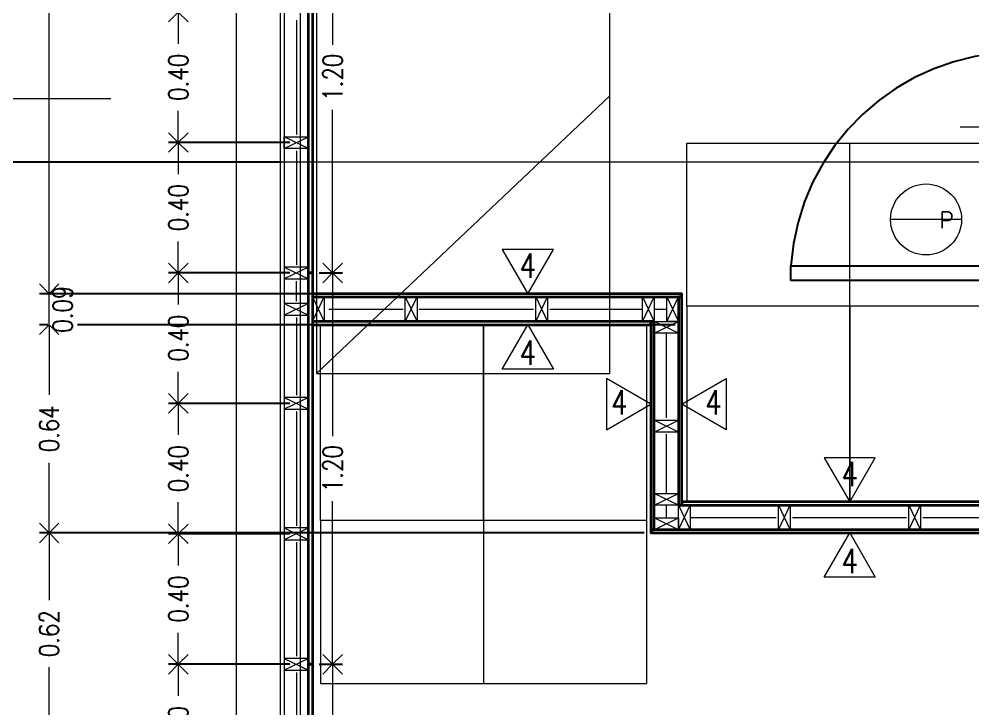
# Model space of a CAD drawing. Header units: inches. Extents: x 10.8 to 60.4, y 12.2 to 79.7.
# Drawn here: x 12.602 to 15.527, y 37.457 to 39.572 of the extents above; entities that cross this region are included whole.
import ezdxf
from ezdxf.enums import TextEntityAlignment as Align

# ---------------------------------------------------------------- set-up
doc = ezdxf.new("R2010")
doc.units = ezdxf.units.IN
doc.header["$MEASUREMENT"] = 0
doc.linetypes.add('CENTER', pattern=[2, 1.25, -0.25, 0.25, -0.25])
doc.layers.get('DEFPOINTS').update_dxf_attribs({"color": 210})
for name, color, linetype, lineweight in [('A-ANNO-DIMS', 3, 'Continuous', 18), ('A-ANNO-SYMB', 3, 'Continuous', 18), ('A-ANNO-TEXT', 3, 'Continuous', 18), ('A-DETL-MBND', 3, 'Continuous', 18), ('A-DOOR-FULL', 4, 'Continuous', 25), ('A-DOOR-SYMB', 3, 'Continuous', 18), ('A-ELEV-IDEN', 3, 'Continuous', 18), ('A-FURN', 8, 'Continuous', 18), ('A-SECT-MCUT', 7, 'Continuous', 35), ('A-WALL-PATT', 8, 'Continuous', 18), ('A-WALL-STUD', 3, 'Continuous', 18)]:
    doc.layers.add(name, color=color, linetype=linetype, lineweight=lineweight)
doc.styles.add('E-ROMANS', font='romans.shx', dxfattribs={"width": 0.8})
doc.dimstyles.new('E-0050_ARW_12', dxfattribs={"dimscale": 0.001, "dimtxt": 60, "dimasz": 60, "dimexe": 30, "dimexo": 20, "dimgap": 30, "dimtad": 0, "dimzin": 0, "dimdsep": 46, "dimtxsty": 'E-ROMANS', "dimblk": 'OPEN90', "dimcen": 30, "dimclrd": 256, "dimclre": 256, "dimclrt": 256, "dimadec": 0, "dimazin": 0, "dimtfac": 1, "dimtmove": 1, "dimatfit": 3, "dimldrblk": 'OPEN90', "dimfxl": 1, "dimtfill": 1, "dimtolj": 1, "dimtzin": 0, "dimlwd": -1, "dimarcsym": 0})

# ---------------------------------------------------------------- blocks, each defined once
blk = doc.blocks.new('_Open90')
at = {"color": 0, "linetype": 'ByBlock', "lineweight": -2}
for p, q in [((-0.5, 0.5), (0, 0)), ((0, 0), (-1, 0)), ((0, 0), (-0.5, -0.5))]:
    blk.add_line(p, q, dxfattribs=at)
blk = doc.blocks.new('*D734')
at = {"layer": 'A-ANNO-DIMS', "lineweight": -2, "transparency": 16777216}
for p, q in [((13.5219, 37.5934), (13.5937, 37.5934)), ((13.5219, 36.3934), (13.5937, 36.3934))]:
    blk.add_line(p, q, dxfattribs=at)
at = {"layer": 'A-ANNO-DIMS', "transparency": 16777216}
for p, q in [((13.5637, 37.5334), (13.5637, 37.0931)), ((13.5637, 36.4534), (13.5637, 36.8937))]:
    blk.add_line(p, q, dxfattribs=at)
at = {"layer": 'DEFPOINTS', "color": 0, "transparency": 16777216}
for p in [(13.5019, 37.5934), (13.5637, 37.5934), (13.5019, 36.3934)]:
    blk.add_point(p, dxfattribs=at)
at = {"layer": 'A-ANNO-DIMS', "transparency": 16777216, "xscale": 0.06, "yscale": 0.06, "zscale": 0.06}
for p, rotation in [((13.5637, 37.5934), 90), ((13.5637, 36.3934), 270)]:
    blk.add_blockref('_Open90', p, dxfattribs=dict(at, rotation=rotation))
at = {"layer": 'A-ANNO-DIMS', "transparency": 16777216, "insert": (13.5637, 36.9934), "char_height": 0.06, "attachment_point": 5, "rotation": 90, "style": 'E-ROMANS', "bg_fill": 3, "box_fill_scale": 1.25, "bg_fill_color": 256, "bg_fill_true_color": 13158600, "bg_fill_transparency": 0}
blk.add_mtext('\\A1;1.20', dxfattribs=at)
blk = doc.blocks.new('*D735')
at = {"layer": 'A-ANNO-DIMS', "lineweight": -2, "transparency": 16777216}
for p, q in [((13.5219, 38.7934), (13.5937, 38.7934)), ((13.5219, 37.5934), (13.5937, 37.5934))]:
    blk.add_line(p, q, dxfattribs=at)
at = {"layer": 'A-ANNO-DIMS', "transparency": 16777216}
for p, q in [((13.5637, 38.7334), (13.5637, 38.2931)), ((13.5637, 37.6534), (13.5637, 38.0937))]:
    blk.add_line(p, q, dxfattribs=at)
at = {"layer": 'DEFPOINTS', "color": 0, "transparency": 16777216}
for p in [(13.5019, 38.7934), (13.5637, 38.7934), (13.5019, 37.5934)]:
    blk.add_point(p, dxfattribs=at)
at = {"layer": 'A-ANNO-DIMS', "transparency": 16777216, "xscale": 0.06, "yscale": 0.06, "zscale": 0.06}
for p, rotation in [((13.5637, 38.7934), 90), ((13.5637, 37.5934), 270)]:
    blk.add_blockref('_Open90', p, dxfattribs=dict(at, rotation=rotation))
at = {"layer": 'A-ANNO-DIMS', "transparency": 16777216, "insert": (13.5637, 38.1934), "char_height": 0.06, "attachment_point": 5, "rotation": 90, "style": 'E-ROMANS', "bg_fill": 3, "box_fill_scale": 1.25, "bg_fill_color": 256, "bg_fill_true_color": 13158600, "bg_fill_transparency": 0}
blk.add_mtext('\\A1;1.20', dxfattribs=at)
blk = doc.blocks.new('*D736')
at = {"layer": 'A-ANNO-DIMS', "lineweight": -2, "transparency": 16777216}
for p, q in [((13.5219, 39.9934), (13.5937, 39.9934)), ((13.5219, 38.7934), (13.5937, 38.7934))]:
    blk.add_line(p, q, dxfattribs=at)
at = {"layer": 'A-ANNO-DIMS', "transparency": 16777216}
for p, q in [((13.5637, 39.9334), (13.5637, 39.4931)), ((13.5637, 38.8534), (13.5637, 39.2937))]:
    blk.add_line(p, q, dxfattribs=at)
at = {"layer": 'DEFPOINTS', "color": 0, "transparency": 16777216}
for p in [(13.5019, 39.9934), (13.5637, 39.9934), (13.5019, 38.7934)]:
    blk.add_point(p, dxfattribs=at)
at = {"layer": 'A-ANNO-DIMS', "transparency": 16777216, "xscale": 0.06, "yscale": 0.06, "zscale": 0.06}
for p, rotation in [((13.5637, 39.9934), 90), ((13.5637, 38.7934), 270)]:
    blk.add_blockref('_Open90', p, dxfattribs=dict(at, rotation=rotation))
at = {"layer": 'A-ANNO-DIMS', "transparency": 16777216, "insert": (13.5637, 39.3934), "char_height": 0.06, "attachment_point": 5, "rotation": 90, "style": 'E-ROMANS', "bg_fill": 3, "box_fill_scale": 1.25, "bg_fill_color": 256, "bg_fill_true_color": 13158600, "bg_fill_transparency": 0}
blk.add_mtext('\\A1;1.20', dxfattribs=at)
blk = doc.blocks.new('*D745')
at = {"layer": 'A-ANNO-DIMS', "lineweight": -2, "transparency": 16777216}
for p, q in [((13.4324, 37.5934), (13.0602, 37.5934)), ((13.4324, 37.1934), (13.0602, 37.1934))]:
    blk.add_line(p, q, dxfattribs=at)
at = {"layer": 'A-ANNO-DIMS', "transparency": 16777216}
for p, q in [((13.0902, 37.5334), (13.0902, 37.4965)), ((13.0902, 37.2534), (13.0902, 37.2903))]:
    blk.add_line(p, q, dxfattribs=at)
at = {"layer": 'DEFPOINTS', "color": 0, "transparency": 16777216}
for p in [(13.0902, 37.5934), (13.4524, 37.5934), (13.4524, 37.1934)]:
    blk.add_point(p, dxfattribs=at)
at = {"layer": 'A-ANNO-DIMS', "transparency": 16777216, "xscale": 0.06, "yscale": 0.06, "zscale": 0.06}
for p, rotation in [((13.0902, 37.5934), 90), ((13.0902, 37.1934), 270)]:
    blk.add_blockref('_Open90', p, dxfattribs=dict(at, rotation=rotation))
at = {"layer": 'A-ANNO-DIMS', "transparency": 16777216, "insert": (13.0902, 37.3934), "char_height": 0.06, "attachment_point": 5, "rotation": 90, "style": 'E-ROMANS', "bg_fill": 3, "box_fill_scale": 1.25, "bg_fill_color": 256, "bg_fill_true_color": 13158600, "bg_fill_transparency": 0}
blk.add_mtext('\\A1;0.40', dxfattribs=at)
blk = doc.blocks.new('*D746')
at = {"layer": 'A-ANNO-DIMS', "lineweight": -2, "transparency": 16777216}
for p, q in [((13.4324, 37.9934), (13.0602, 37.9934)), ((13.4324, 37.5934), (13.0602, 37.5934))]:
    blk.add_line(p, q, dxfattribs=at)
at = {"layer": 'A-ANNO-DIMS', "transparency": 16777216}
for p, q in [((13.0902, 37.9334), (13.0902, 37.8965)), ((13.0902, 37.6534), (13.0902, 37.6903))]:
    blk.add_line(p, q, dxfattribs=at)
at = {"layer": 'DEFPOINTS', "color": 0, "transparency": 16777216}
for p in [(13.0902, 37.9934), (13.4524, 37.9934), (13.4524, 37.5934)]:
    blk.add_point(p, dxfattribs=at)
at = {"layer": 'A-ANNO-DIMS', "transparency": 16777216, "xscale": 0.06, "yscale": 0.06, "zscale": 0.06}
for p, rotation in [((13.0902, 37.9934), 90), ((13.0902, 37.5934), 270)]:
    blk.add_blockref('_Open90', p, dxfattribs=dict(at, rotation=rotation))
at = {"layer": 'A-ANNO-DIMS', "transparency": 16777216, "insert": (13.0902, 37.7934), "char_height": 0.06, "attachment_point": 5, "rotation": 90, "style": 'E-ROMANS', "bg_fill": 3, "box_fill_scale": 1.25, "bg_fill_color": 256, "bg_fill_true_color": 13158600, "bg_fill_transparency": 0}
blk.add_mtext('\\A1;0.40', dxfattribs=at)
blk = doc.blocks.new('*D747')
at = {"layer": 'A-ANNO-DIMS', "lineweight": -2, "transparency": 16777216}
for p, q in [((13.4324, 38.3934), (13.0602, 38.3934)), ((13.4324, 37.9934), (13.0602, 37.9934))]:
    blk.add_line(p, q, dxfattribs=at)
at = {"layer": 'A-ANNO-DIMS', "transparency": 16777216}
for p, q in [((13.0902, 38.3334), (13.0902, 38.2966)), ((13.0902, 38.0534), (13.0902, 38.0903))]:
    blk.add_line(p, q, dxfattribs=at)
at = {"layer": 'DEFPOINTS', "color": 0, "transparency": 16777216}
for p in [(13.0902, 38.3934), (13.4524, 38.3934), (13.4524, 37.9934)]:
    blk.add_point(p, dxfattribs=at)
at = {"layer": 'A-ANNO-DIMS', "transparency": 16777216, "xscale": 0.06, "yscale": 0.06, "zscale": 0.06}
for p, rotation in [((13.0902, 38.3934), 90), ((13.0902, 37.9934), 270)]:
    blk.add_blockref('_Open90', p, dxfattribs=dict(at, rotation=rotation))
at = {"layer": 'A-ANNO-DIMS', "transparency": 16777216, "insert": (13.0902, 38.1934), "char_height": 0.06, "attachment_point": 5, "rotation": 90, "style": 'E-ROMANS', "bg_fill": 3, "box_fill_scale": 1.25, "bg_fill_color": 256, "bg_fill_true_color": 13158600, "bg_fill_transparency": 0}
blk.add_mtext('\\A1;0.40', dxfattribs=at)
blk = doc.blocks.new('*D748')
at = {"layer": 'A-ANNO-DIMS', "lineweight": -2, "transparency": 16777216}
for p, q in [((13.4324, 38.7934), (13.0602, 38.7934)), ((13.4324, 38.3934), (13.0602, 38.3934))]:
    blk.add_line(p, q, dxfattribs=at)
at = {"layer": 'A-ANNO-DIMS', "transparency": 16777216}
for p, q in [((13.0902, 38.7334), (13.0902, 38.6966)), ((13.0902, 38.4534), (13.0902, 38.4903))]:
    blk.add_line(p, q, dxfattribs=at)
at = {"layer": 'DEFPOINTS', "color": 0, "transparency": 16777216}
for p in [(13.0902, 38.7934), (13.4524, 38.7934), (13.4524, 38.3934)]:
    blk.add_point(p, dxfattribs=at)
at = {"layer": 'A-ANNO-DIMS', "transparency": 16777216, "xscale": 0.06, "yscale": 0.06, "zscale": 0.06}
for p, rotation in [((13.0902, 38.7934), 90), ((13.0902, 38.3934), 270)]:
    blk.add_blockref('_Open90', p, dxfattribs=dict(at, rotation=rotation))
at = {"layer": 'A-ANNO-DIMS', "transparency": 16777216, "insert": (13.0902, 38.5934), "char_height": 0.06, "attachment_point": 5, "rotation": 90, "style": 'E-ROMANS', "bg_fill": 3, "box_fill_scale": 1.25, "bg_fill_color": 256, "bg_fill_true_color": 13158600, "bg_fill_transparency": 0}
blk.add_mtext('\\A1;0.40', dxfattribs=at)
blk = doc.blocks.new('*D749')
at = {"layer": 'A-ANNO-DIMS', "lineweight": -2, "transparency": 16777216}
for p, q in [((13.4324, 39.1933), (13.0602, 39.1933)), ((13.4324, 38.7934), (13.0602, 38.7934))]:
    blk.add_line(p, q, dxfattribs=at)
at = {"layer": 'A-ANNO-DIMS', "transparency": 16777216}
for p, q in [((13.0902, 39.1333), (13.0902, 39.0965)), ((13.0902, 38.8534), (13.0902, 38.8902))]:
    blk.add_line(p, q, dxfattribs=at)
at = {"layer": 'DEFPOINTS', "color": 0, "transparency": 16777216}
for p in [(13.0902, 39.1933), (13.4524, 39.1933), (13.4524, 38.7934)]:
    blk.add_point(p, dxfattribs=at)
at = {"layer": 'A-ANNO-DIMS', "transparency": 16777216, "xscale": 0.06, "yscale": 0.06, "zscale": 0.06}
for p, rotation in [((13.0902, 39.1933), 90), ((13.0902, 38.7934), 270)]:
    blk.add_blockref('_Open90', p, dxfattribs=dict(at, rotation=rotation))
at = {"layer": 'A-ANNO-DIMS', "transparency": 16777216, "insert": (13.0902, 38.9934), "char_height": 0.06, "attachment_point": 5, "rotation": 90, "style": 'E-ROMANS', "bg_fill": 3, "box_fill_scale": 1.25, "bg_fill_color": 256, "bg_fill_true_color": 13158600, "bg_fill_transparency": 0}
blk.add_mtext('\\A1;0.40', dxfattribs=at)
blk = doc.blocks.new('*D750')
at = {"layer": 'A-ANNO-DIMS', "lineweight": -2, "transparency": 16777216}
for p, q in [((13.4324, 39.5934), (13.0602, 39.5934)), ((13.4324, 39.1933), (13.0602, 39.1933))]:
    blk.add_line(p, q, dxfattribs=at)
at = {"layer": 'A-ANNO-DIMS', "transparency": 16777216}
for p, q in [((13.0902, 39.5334), (13.0902, 39.4965)), ((13.0902, 39.2533), (13.0902, 39.2902))]:
    blk.add_line(p, q, dxfattribs=at)
at = {"layer": 'DEFPOINTS', "color": 0, "transparency": 16777216}
for p in [(13.0902, 39.5934), (13.4524, 39.5934), (13.4524, 39.1933)]:
    blk.add_point(p, dxfattribs=at)
at = {"layer": 'A-ANNO-DIMS', "transparency": 16777216, "xscale": 0.06, "yscale": 0.06, "zscale": 0.06}
for p, rotation in [((13.0902, 39.5934), 90), ((13.0902, 39.1933), 270)]:
    blk.add_blockref('_Open90', p, dxfattribs=dict(at, rotation=rotation))
at = {"layer": 'A-ANNO-DIMS', "transparency": 16777216, "insert": (13.0902, 39.3933), "char_height": 0.06, "attachment_point": 5, "rotation": 90, "style": 'E-ROMANS', "bg_fill": 3, "box_fill_scale": 1.25, "bg_fill_color": 256, "bg_fill_true_color": 13158600, "bg_fill_transparency": 0}
blk.add_mtext('\\A1;0.40', dxfattribs=at)
blk = doc.blocks.new('*D784')
at = {"layer": 'A-ANNO-DIMS', "lineweight": -2, "transparency": 16777216}
for p, q in [((14.5195, 37.9962), (12.6641, 37.9962)), ((13.4819, 37.3784), (12.6641, 37.3784))]:
    blk.add_line(p, q, dxfattribs=at)
at = {"layer": 'A-ANNO-DIMS', "transparency": 16777216}
for p, q in [((12.6941, 37.9362), (12.6941, 37.7904)), ((12.6941, 37.4384), (12.6941, 37.5842))]:
    blk.add_line(p, q, dxfattribs=at)
at = {"layer": 'DEFPOINTS', "color": 0, "transparency": 16777216}
for p in [(12.6941, 37.9962), (14.5395, 37.9962), (13.5019, 37.3784)]:
    blk.add_point(p, dxfattribs=at)
at = {"layer": 'A-ANNO-DIMS', "transparency": 16777216, "xscale": 0.06, "yscale": 0.06, "zscale": 0.06}
for p, rotation in [((12.6941, 37.9962), 90), ((12.6941, 37.3784), 270)]:
    blk.add_blockref('_Open90', p, dxfattribs=dict(at, rotation=rotation))
at = {"layer": 'A-ANNO-DIMS', "transparency": 16777216, "insert": (12.6941, 37.6873), "char_height": 0.06, "attachment_point": 5, "rotation": 90, "style": 'E-ROMANS', "bg_fill": 3, "box_fill_scale": 1.25, "bg_fill_color": 256, "bg_fill_true_color": 13158600, "bg_fill_transparency": 0}
blk.add_mtext('\\A1;0.62', dxfattribs=at)
blk = doc.blocks.new('*D787')
at = {"layer": 'A-ANNO-DIMS', "lineweight": -2, "transparency": 16777216}
for p, q in [((14.5195, 38.6347), (12.6641, 38.6347)), ((14.5195, 37.9962), (12.6641, 37.9962))]:
    blk.add_line(p, q, dxfattribs=at)
at = {"layer": 'A-ANNO-DIMS', "transparency": 16777216}
for p, q in [((12.6941, 38.5747), (12.6941, 38.4197)), ((12.6941, 38.0562), (12.6941, 38.2112))]:
    blk.add_line(p, q, dxfattribs=at)
at = {"layer": 'DEFPOINTS', "color": 0, "transparency": 16777216}
for p in [(12.6941, 38.6347), (14.5395, 38.6347), (14.5395, 37.9962)]:
    blk.add_point(p, dxfattribs=at)
at = {"layer": 'A-ANNO-DIMS', "transparency": 16777216, "xscale": 0.06, "yscale": 0.06, "zscale": 0.06}
for p, rotation in [((12.6941, 38.6347), 90), ((12.6941, 37.9962), 270)]:
    blk.add_blockref('_Open90', p, dxfattribs=dict(at, rotation=rotation))
at = {"layer": 'A-ANNO-DIMS', "transparency": 16777216, "insert": (12.6941, 38.3155), "char_height": 0.06, "attachment_point": 5, "rotation": 90, "style": 'E-ROMANS', "bg_fill": 3, "box_fill_scale": 1.25, "bg_fill_color": 256, "bg_fill_true_color": 13158600, "bg_fill_transparency": 0}
blk.add_mtext('\\A1;0.64', dxfattribs=at)
blk = doc.blocks.new('*D788')
at = {"layer": 'A-ANNO-DIMS', "transparency": 16777216}
for p, q in [((12.6941, 38.7897), (12.6941, 38.8497)), ((12.6941, 38.5747), (12.6941, 38.5147))]:
    blk.add_line(p, q, dxfattribs=at)
at = {"layer": 'A-ANNO-DIMS', "lineweight": -2, "transparency": 16777216}
for p, q in [((14.6145, 38.7297), (12.6641, 38.7297)), ((14.6145, 38.6347), (12.6641, 38.6347))]:
    blk.add_line(p, q, dxfattribs=at)
at = {"layer": 'DEFPOINTS', "color": 0, "transparency": 16777216}
for p in [(14.6345, 38.7297), (14.6345, 38.6347)]:
    blk.add_point(p, dxfattribs=at)
at = {"layer": 'A-ANNO-DIMS', "transparency": 16777216, "insert": (12.7356, 38.6822), "char_height": 0.06, "attachment_point": 5, "rotation": 90, "style": 'E-ROMANS', "bg_fill": 3, "box_fill_scale": 1.25, "bg_fill_color": 256, "bg_fill_true_color": 13158600, "bg_fill_transparency": 0}
blk.add_mtext('\\A1;0.09', dxfattribs=at)
at = {"layer": 'A-ANNO-DIMS', "transparency": 16777216}
blk.add_line((12.6941, 38.6347), (12.6941, 38.7297), dxfattribs=at)
at = {"layer": 'DEFPOINTS', "color": 0, "transparency": 16777216}
blk.add_point((12.6941, 38.7297), dxfattribs=at)
at = {"layer": 'A-ANNO-DIMS', "transparency": 16777216, "xscale": 0.06, "yscale": 0.06, "zscale": 0.06}
for p, rotation in [((12.6941, 38.7297), 270), ((12.6941, 38.6347), 90)]:
    blk.add_blockref('_Open90', p, dxfattribs=dict(at, rotation=rotation))
blk = doc.blocks.new('*D789')
at = {"layer": 'A-ANNO-DIMS', "lineweight": -2, "transparency": 16777216}
for p, q in [((14.3939, 40.7354), (12.6641, 40.7354)), ((14.6145, 38.7297), (12.6641, 38.7297))]:
    blk.add_line(p, q, dxfattribs=at)
at = {"layer": 'A-ANNO-DIMS', "transparency": 16777216}
for p, q in [((12.6941, 40.6754), (12.6941, 39.8289)), ((12.6941, 38.7897), (12.6941, 39.6363))]:
    blk.add_line(p, q, dxfattribs=at)
at = {"layer": 'DEFPOINTS', "color": 0, "transparency": 16777216}
for p in [(12.6941, 40.7354), (14.4139, 40.7354), (14.6345, 38.7297)]:
    blk.add_point(p, dxfattribs=at)
at = {"layer": 'A-ANNO-DIMS', "transparency": 16777216, "xscale": 0.06, "yscale": 0.06, "zscale": 0.06}
for p, rotation in [((12.6941, 40.7354), 90), ((12.6941, 38.7297), 270)]:
    blk.add_blockref('_Open90', p, dxfattribs=dict(at, rotation=rotation))
at = {"layer": 'A-ANNO-DIMS', "transparency": 16777216, "insert": (12.6941, 39.7326), "char_height": 0.06, "attachment_point": 5, "rotation": 90, "style": 'E-ROMANS', "bg_fill": 3, "box_fill_scale": 1.25, "bg_fill_color": 256, "bg_fill_true_color": 13158600, "bg_fill_transparency": 0}
blk.add_mtext('\\A1;2.01', dxfattribs=at)
blk = doc.blocks.new('*D1063')
at = {"layer": 'A-ANNO-DIMS', "lineweight": -2, "transparency": 16777216}
for p, q in [((13.4069, 39.1329), (11.783, 39.1329)), ((13.3959, 35.2299), (11.783, 35.2299))]:
    blk.add_line(p, q, dxfattribs=at)
at = {"layer": 'A-ANNO-DIMS', "transparency": 16777216}
for p, q in [((11.813, 39.0729), (11.813, 37.2846)), ((11.813, 35.2899), (11.813, 37.0783))]:
    blk.add_line(p, q, dxfattribs=at)
at = {"layer": 'DEFPOINTS', "color": 0, "transparency": 16777216}
for p in [(11.813, 39.1329), (13.4269, 39.1329), (13.4159, 35.2299)]:
    blk.add_point(p, dxfattribs=at)
at = {"layer": 'A-ANNO-DIMS', "transparency": 16777216, "xscale": 0.06, "yscale": 0.06, "zscale": 0.06}
for p, rotation in [((11.813, 39.1329), 90), ((11.813, 35.2299), 270)]:
    blk.add_blockref('_Open90', p, dxfattribs=dict(at, rotation=rotation))
at = {"layer": 'A-ANNO-DIMS', "transparency": 16777216, "insert": (11.813, 37.1814), "char_height": 0.06, "attachment_point": 5, "rotation": 90, "style": 'E-ROMANS', "bg_fill": 3, "box_fill_scale": 1.25, "bg_fill_color": 256, "bg_fill_true_color": 13158600, "bg_fill_transparency": 0}
blk.add_mtext('\\A1;3.90', dxfattribs=at)
blk = doc.blocks.new('*D1064')
at = {"layer": 'A-ANNO-DIMS', "lineweight": -2, "transparency": 16777216}
for p, q in [((13.3959, 42.1319), (11.783, 42.1319)), ((13.3959, 39.1329), (11.783, 39.1329))]:
    blk.add_line(p, q, dxfattribs=at)
at = {"layer": 'A-ANNO-DIMS', "transparency": 16777216}
for p, q in [((11.813, 42.0719), (11.813, 40.7355)), ((11.813, 39.1929), (11.813, 40.5293))]:
    blk.add_line(p, q, dxfattribs=at)
at = {"layer": 'DEFPOINTS', "color": 0, "transparency": 16777216}
for p in [(11.813, 42.1319), (13.4159, 42.1319), (13.4159, 39.1329)]:
    blk.add_point(p, dxfattribs=at)
at = {"layer": 'A-ANNO-DIMS', "transparency": 16777216, "xscale": 0.06, "yscale": 0.06, "zscale": 0.06}
for p, rotation in [((11.813, 42.1319), 90), ((11.813, 39.1329), 270)]:
    blk.add_blockref('_Open90', p, dxfattribs=dict(at, rotation=rotation))
at = {"layer": 'A-ANNO-DIMS', "transparency": 16777216, "insert": (11.813, 40.6324), "char_height": 0.06, "attachment_point": 5, "rotation": 90, "style": 'E-ROMANS', "bg_fill": 3, "box_fill_scale": 1.25, "bg_fill_color": 256, "bg_fill_true_color": 13158600, "bg_fill_transparency": 0}
blk.add_mtext('\\A1;3.00', dxfattribs=at)
blk = doc.blocks.new('*D884')
at = {"layer": 'A-ANNO-DIMS', "lineweight": -2, "transparency": 16777216}
for p, q in [((13.3959, 42.1319), (11.6296, 42.1319)), ((13.3959, 35.2299), (11.6296, 35.2299))]:
    blk.add_line(p, q, dxfattribs=at)
at = {"layer": 'A-ANNO-DIMS', "transparency": 16777216}
for p, q in [((11.6596, 42.0719), (11.6596, 38.7829)), ((11.6596, 35.2899), (11.6596, 38.5789))]:
    blk.add_line(p, q, dxfattribs=at)
at = {"layer": 'DEFPOINTS', "color": 0, "transparency": 16777216}
for p in [(13.4159, 42.1319), (11.6596, 35.2299), (13.4159, 35.2299)]:
    blk.add_point(p, dxfattribs=at)
at = {"layer": 'A-ANNO-DIMS', "transparency": 16777216, "xscale": 0.06, "yscale": 0.06, "zscale": 0.06}
for p, rotation in [((11.6596, 42.1319), 90), ((11.6596, 35.2299), 270)]:
    blk.add_blockref('_Open90', p, dxfattribs=dict(at, rotation=rotation))
at = {"layer": 'A-ANNO-DIMS', "transparency": 16777216, "insert": (11.6596, 38.6809), "char_height": 0.06, "attachment_point": 5, "rotation": 90, "style": 'E-ROMANS', "bg_fill": 3, "box_fill_scale": 1.25, "bg_fill_color": 256, "bg_fill_true_color": 13158600, "bg_fill_transparency": 0}
blk.add_mtext('\\A1;6.90', dxfattribs=at)

msp = doc.modelspace()

# ---------------------------------------------------------------- linework, layer by layer
at = {"layer": 'A-ANNO-SYMB'}
for p, q in [((15.4888, 39.2413), (16.2699, 39.2413)), ((14.6496, 38.6912), (14.6496, 39.1912)), ((14.6496, 39.1912), (15.1496, 39.1912)), ((15.1496, 38.6912), (15.1496, 39.1912)), ((15.1496, 39.1912), (15.6496, 39.1912)), ((15.1496, 38.6912), (15.1496, 39.1912))]:
    msp.add_line(p, q, dxfattribs=at)
at = {"layer": 'A-ANNO-TEXT'}
for points in [[(14.6345, 38.3912), (14.7704, 38.4696), (14.7704, 38.3127)], [(15.1496, 38.0912), (15.2281, 38.227), (15.0712, 38.227)], [(15.1496, 37.9962), (15.2281, 37.8603), (15.0712, 37.8603)]]:
    msp.add_lwpolyline(points, close=True, dxfattribs=at)
at = {"layer": 'A-DETL-MBND'}
msp.add_lwpolyline([(13.4149, 42.3934), (13.415, 34.8934), (13.404, 34.8934), (13.404, 42.3934)], close=True, dxfattribs=at)
at = {"layer": 'A-DOOR-FULL', "linetype": 'CENTER'}
msp.add_lwpolyline([(14.9689, 38.8154), (15.6689, 38.8154), (15.6689, 38.7704), (14.9689, 38.7704), (14.9689, 38.8154)], dxfattribs=at)
msp.add_arc((15.6699, 38.7677), 0.7027, 90.0864, 176.1093, dxfattribs=at)
at = {"layer": 'A-DOOR-SYMB'}
msp.add_lwpolyline([(15.4925, 38.9574), (15.275, 38.9574)], dxfattribs=at)
msp.add_circle((15.3837, 38.9574), 0.1088, dxfattribs=at)
at = {"layer": 'A-FURN'}
msp.add_line((14.6245, 38.0062), (14.6245, 38.0062), dxfattribs=at)
for points in [[(15.1496, 38.0912), (15.1496, 38.6912), (14.6496, 38.6912), (14.6496, 38.0912)], [(15.6496, 38.0912), (15.6496, 38.6912), (15.1496, 38.6912), (15.1496, 38.0912)]]:
    msp.add_lwpolyline(points, close=True, dxfattribs=at)
at = {"layer": 'A-SECT-MCUT'}
for points in [[(13.4899, 38.7934), (13.4899, 39.9934), (13.5019, 39.9934), (13.5019, 38.7934)], [(13.4899, 37.5934), (13.4899, 38.7934), (13.5019, 38.7934), (13.5019, 37.5934)], [(13.5019, 38.7297), (13.5019, 38.7197), (14.6345, 38.7197), (14.6345, 38.7297)], [(14.6245, 38.0812), (14.6345, 38.0812), (14.6345, 38.7197), (14.6245, 38.7197)], [(13.5019, 38.6447), (13.5019, 38.6347), (14.5395, 38.6347), (14.5395, 38.6447)], [(14.5395, 38.0062), (14.5495, 38.0062), (14.5495, 38.6447), (14.5395, 38.6447)], [(14.6345, 38.0912), (14.6345, 38.0812), (15.6739, 38.0812), (15.6739, 38.0912)], [(14.5395, 38.0062), (14.5395, 37.9962), (15.7489, 37.9962), (15.7489, 38.0062)], [(13.4899, 36.3934), (13.4899, 37.5934), (13.5019, 37.5934), (13.5019, 36.3934)]]:
    msp.add_lwpolyline(points, close=True, dxfattribs=at)
at = {"layer": 'A-WALL-PATT', "ltscale": 0.1}
for p, q in [((14.587, 38.0812), (14.587, 38.0422)), ((14.6605, 38.0437), (14.9239, 38.0437)), ((14.9739, 38.0437), (15.3239, 38.0437)), ((15.3739, 38.0437), (15.6379, 38.0437))]:
    msp.add_line(p, q, dxfattribs=at)
msp.add_lwpolyline([(14.587, 38.2987), (14.587, 38.1172)], dxfattribs=at)
at = {"layer": 'A-WALL-STUD'}
for p, q in [((14.6245, 38.0062), (14.6605, 38.0812)), ((14.6245, 38.0812), (14.6605, 38.0062)), ((14.9309, 38.0062), (14.9669, 38.0812)), ((14.9309, 38.0812), (14.9669, 38.0062)), ((15.3309, 38.0062), (15.3669, 38.0812)), ((15.3309, 38.0812), (15.3669, 38.0062))]:
    msp.add_line(p, q, dxfattribs=at)
for points in [[(14.6245, 38.0062), (14.6245, 38.0812), (14.6605, 38.0812), (14.6605, 38.0062)], [(14.9309, 38.0062), (14.9309, 38.0812), (14.9669, 38.0812), (14.9669, 38.0062)], [(15.3309, 38.0062), (15.3309, 38.0812), (15.3669, 38.0812), (15.3669, 38.0062)]]:
    msp.add_lwpolyline(points, close=True, dxfattribs=at)

# ---------------------------------------------------------------- texts
at = {"layer": 'A-ANNO-TEXT', "char_height": 0.075, "attachment_point": 5, "style": 'E-ROMANS'}
for insert, rotation in [((14.7314, 38.3968), 359.9995), ((15.1496, 38.1769), 0.0005), ((15.1496, 37.9104), 359.9995)]:
    msp.add_mtext('\\pi-0.45,l0.45,t0.45;4', dxfattribs=dict(at, insert=insert, rotation=rotation))
at = {"layer": 'A-ANNO-TEXT', "style": 'E-ROMANS'}
msp.add_attdef('P', text='P', height=0.05, dxfattribs=at).set_placement((15.4468, 38.9156), align=Align.BOTTOM_CENTER)

# ---------------------------------------------------------------- next in the draw order: dimensions: what is measured, and where the dimension line sits
at = {"layer": 'A-ANNO-DIMS'}
for base, p1, p2, picture, middle in [((13.0902, 37.5934), (13.4524, 37.1934), (13.4524, 37.5934), '*D745', (13.0902, 37.3934)), ((13.5637, 37.5934), (13.5019, 36.3934), (13.5019, 37.5934), '*D734', (13.5637, 36.9934))]:
    dim = msp.add_linear_dim(base=base, p1=p1, p2=p2, angle=90, dimstyle='E-0050_ARW_12', dxfattribs=at)
    dim.commit()
    dim.dimension.update_dxf_attribs({"geometry": picture, "text_midpoint": middle})

# ---------------------------------------------------------------- next in the draw order: dimensions: what is measured, and where the dimension line sits
for base, p1, p2, picture, middle in [((13.5637, 38.7934), (13.5019, 37.5934), (13.5019, 38.7934), '*D735', (13.5637, 38.1934)), ((13.0902, 37.9934), (13.4524, 37.5934), (13.4524, 37.9934), '*D746', (13.0902, 37.7934))]:
    dim = msp.add_linear_dim(base=base, p1=p1, p2=p2, angle=90, dimstyle='E-0050_ARW_12', dxfattribs=at)
    dim.commit()
    dim.dimension.update_dxf_attribs({"geometry": picture, "text_midpoint": middle})

# ---------------------------------------------------------------- next in the draw order: dimensions: what is measured, and where the dimension line sits
for base, p1, p2, picture, middle in [((13.5637, 39.9934), (13.5019, 38.7934), (13.5019, 39.9934), '*D736', (13.5637, 39.3934)), ((13.0902, 38.3934), (13.4524, 37.9934), (13.4524, 38.3934), '*D747', (13.0902, 38.1934))]:
    dim = msp.add_linear_dim(base=base, p1=p1, p2=p2, angle=90, dimstyle='E-0050_ARW_12', dxfattribs=at)
    dim.commit()
    dim.dimension.update_dxf_attribs({"geometry": picture, "text_midpoint": middle})

# ---------------------------------------------------------------- next in the draw order: dimensions: what is measured, and where the dimension line sits
for base, p1, p2, picture, middle in [((13.0902, 38.7934), (13.4524, 38.3934), (13.4524, 38.7934), '*D748', (13.0902, 38.5934)), ((12.6941, 37.9962), (13.5019, 37.3784), (14.5395, 37.9962), '*D784', (12.6941, 37.6873))]:
    dim = msp.add_linear_dim(base=base, p1=p1, p2=p2, angle=90, dimstyle='E-0050_ARW_12', dxfattribs=at)
    dim.commit()
    dim.dimension.update_dxf_attribs({"geometry": picture, "text_midpoint": middle})

# ---------------------------------------------------------------- next in the draw order: linework, layer by layer
at = {"layer": 'A-ANNO-SYMB'}
for p, q in [((13.5267, 37.5347), (14.0267, 37.5347)), ((14.0267, 37.5347), (14.5267, 37.5347))]:
    msp.add_line(p, q, dxfattribs=at)
at = {"layer": 'A-WALL-PATT', "ltscale": 0.1}
for p, q in [((13.4524, 37.9684), (13.4524, 37.6184)), ((13.4524, 37.5684), (13.4524, 37.2184))]:
    msp.add_line(p, q, dxfattribs=at)

# ---------------------------------------------------------------- next in the draw order: dimensions: what is measured, and where the dimension line sits
at = {"layer": 'A-ANNO-DIMS'}
for base, p1, p2, picture, middle in [((13.0902, 39.1933), (13.4524, 38.7934), (13.4524, 39.1933), '*D749', (13.0902, 38.9934)), ((12.6941, 38.6347), (14.5395, 37.9962), (14.5395, 38.6347), '*D787', (12.6941, 38.3155))]:
    dim = msp.add_linear_dim(base=base, p1=p1, p2=p2, angle=90, dimstyle='E-0050_ARW_12', dxfattribs=at)
    dim.commit()
    dim.dimension.update_dxf_attribs({"geometry": picture, "text_midpoint": middle})

# ---------------------------------------------------------------- next in the draw order: linework, layer by layer
at = {"layer": 'A-ANNO-SYMB'}
for p, q in [((13.5267, 38.0347), (13.5267, 37.5347)), ((14.0267, 38.0347), (14.0267, 37.5347)), ((14.0267, 38.0347), (14.0267, 37.5347)), ((14.5267, 38.0347), (14.5267, 37.5347))]:
    msp.add_line(p, q, dxfattribs=at)
at = {"layer": 'A-ANNO-TEXT'}
msp.add_lwpolyline([(14.5395, 38.3912), (14.4037, 38.4696), (14.4037, 38.3127)], close=True, dxfattribs=at)
at = {"layer": 'A-FURN'}
msp.add_line((13.5139, 38.4854), (14.4139, 38.4854), dxfattribs=at)
at = {"layer": 'A-WALL-PATT', "ltscale": 0.1}
msp.add_line((13.4524, 38.3684), (13.4524, 38.0184), dxfattribs=at)
at = {"layer": 'A-WALL-STUD'}
for p, q in [((14.6245, 38.3057), (14.5495, 38.3417)), ((14.5495, 38.3057), (14.6245, 38.3417)), ((14.6245, 38.0812), (14.5495, 38.1172)), ((14.5495, 38.0812), (14.6245, 38.1172)), ((14.6245, 38.0062), (14.5495, 38.0422)), ((14.5495, 38.0062), (14.6245, 38.0422))]:
    msp.add_line(p, q, dxfattribs=at)
for points in [[(14.6245, 38.3057), (14.5495, 38.3057), (14.5495, 38.3417), (14.6245, 38.3417)], [(14.6245, 38.0812), (14.5495, 38.0812), (14.5495, 38.1172), (14.6245, 38.1172)], [(14.6245, 38.0062), (14.5495, 38.0062), (14.5495, 38.0422), (14.6245, 38.0422)]]:
    msp.add_lwpolyline(points, close=True, dxfattribs=at)

# ---------------------------------------------------------------- next in the draw order: texts
at = {"layer": 'A-ANNO-TEXT', "insert": (14.4426, 38.3968), "char_height": 0.075, "attachment_point": 5, "rotation": 0.0005, "style": 'E-ROMANS'}
msp.add_mtext('\\pi-0.45,l0.45,t0.45;4', dxfattribs=at)

# ---------------------------------------------------------------- next in the draw order: dimensions: what is measured, and where the dimension line sits
at = {"layer": 'A-ANNO-DIMS'}
dim = msp.add_linear_dim(base=(13.0902, 39.5934), p1=(13.4524, 39.1933), p2=(13.4524, 39.5934), angle=90, dimstyle='E-0050_ARW_12', dxfattribs=at)
dim.commit()
dim.dimension.update_dxf_attribs({"geometry": '*D750', "text_midpoint": (13.0902, 39.3933)})
dim = msp.add_linear_dim(base=(12.69405403, 38.72973033), p1=(14.63450098, 38.63473034), p2=(14.63450097, 38.72973033), angle=90, dimstyle='E-0050_ARW_12', dxfattribs=at)
dim.commit()
dim.dimension.update_dxf_attribs({"geometry": '*D788', "text_midpoint": (12.7356496, 38.68223034), "dimtype": 160})

# ---------------------------------------------------------------- next in the draw order: linework, layer by layer
at = {"layer": 'A-ANNO-TEXT'}
msp.add_lwpolyline([(14.1624, 38.6347), (14.2408, 38.4989), (14.0839, 38.4989)], close=True, dxfattribs=at)
at = {"layer": 'A-FURN'}
for points in [[(14.0267, 38.6347), (14.0267, 38.0347), (13.5267, 38.0347), (13.5267, 38.6347)], [(14.5267, 38.6347), (14.5267, 38.0347), (14.0267, 38.0347), (14.0267, 38.6347)]]:
    msp.add_lwpolyline(points, close=True, dxfattribs=at)
at = {"layer": 'A-WALL-PATT', "ltscale": 0.1}
for p, q in [((14.5495, 38.6822), (14.5885, 38.6822)), ((13.4524, 38.6572), (13.4524, 38.4184))]:
    msp.add_line(p, q, dxfattribs=at)
for points in [[(13.5519, 38.6822), (13.7795, 38.6822)], [(13.8295, 38.6822), (14.1795, 38.6822)], [(14.2295, 38.6822), (14.5135, 38.6822)], [(14.587, 38.6087), (14.587, 38.3487)]]:
    msp.add_lwpolyline(points, dxfattribs=at)
at = {"layer": 'A-WALL-STUD'}
for p, q in [((14.6245, 38.6087), (14.5495, 38.6447)), ((14.5495, 38.6087), (14.6245, 38.6447))]:
    msp.add_line(p, q, dxfattribs=at)
msp.add_lwpolyline([(14.6245, 38.6087), (14.5495, 38.6087), (14.5495, 38.6447), (14.6245, 38.6447)], close=True, dxfattribs=at)

# ---------------------------------------------------------------- next in the draw order: texts
at = {"layer": 'A-ANNO-TEXT', "insert": (14.1624, 38.549), "char_height": 0.075, "attachment_point": 5, "rotation": 359.9995, "style": 'E-ROMANS'}
msp.add_mtext('\\pi-0.45,l0.45,t0.45;4', dxfattribs=at)

# ---------------------------------------------------------------- next in the draw order: dimensions: what is measured, and where the dimension line sits
at = {"layer": 'A-ANNO-DIMS'}
dim = msp.add_linear_dim(base=(12.6941, 40.7354), p1=(14.6345, 38.7297), p2=(14.4139, 40.7354), angle=90, dimstyle='E-0050_ARW_12', dxfattribs=at)
dim.commit()
dim.dimension.update_dxf_attribs({"geometry": '*D789', "text_midpoint": (12.6941, 39.7326)})

# ---------------------------------------------------------------- next in the draw order: linework, layer by layer
at = {"layer": 'A-ANNO-SYMB'}
for p, q in [((13.4644, 44.6809), (13.4644, 33.5262)), ((34.2889, 39.1329), (11.4546, 39.1329))]:
    msp.add_line(p, q, dxfattribs=at)
at = {"layer": 'A-ANNO-TEXT'}
msp.add_lwpolyline([(14.1624, 38.7297), (14.2408, 38.8656), (14.0839, 38.8656)], close=True, dxfattribs=at)
at = {"layer": 'A-ELEV-IDEN'}
msp.add_lwpolyline([(13.404, 42.4044), (13.2679, 42.4044), (13.2679, 34.8824), (13.404, 34.8824)], dxfattribs=at)
at = {"layer": 'A-FURN'}
for p, q in [((13.5139, 40.4854), (13.5139, 38.4854)), ((14.4139, 38.4854), (14.4139, 40.4854)), ((13.5139, 38.4854), (14.4139, 39.3364))]:
    msp.add_line(p, q, dxfattribs=at)
at = {"layer": 'A-WALL-PATT', "ltscale": 0.1}
for p, q in [((13.4524, 39.5684), (13.4524, 39.2184)), ((13.4524, 39.1683), (13.4524, 38.8183)), ((13.4524, 38.7072), (13.4524, 38.7684))]:
    msp.add_line(p, q, dxfattribs=at)
at = {"layer": 'A-WALL-STUD'}
for p, q in [((13.5019, 38.6447), (13.5379, 38.7197)), ((13.5019, 38.7197), (13.5379, 38.6447)), ((13.7865, 38.6447), (13.8225, 38.7197)), ((13.7865, 38.7197), (13.8225, 38.6447)), ((14.1865, 38.6447), (14.2225, 38.7197)), ((14.1865, 38.7197), (14.2225, 38.6447)), ((14.5135, 38.6447), (14.5495, 38.7197)), ((14.5135, 38.7197), (14.5495, 38.6447)), ((14.5885, 38.6447), (14.6245, 38.7197)), ((14.5885, 38.7197), (14.6245, 38.6447))]:
    msp.add_line(p, q, dxfattribs=at)
for points in [[(13.5019, 38.6447), (13.5019, 38.7197), (13.5379, 38.7197), (13.5379, 38.6447)], [(13.7865, 38.6447), (13.7865, 38.7197), (13.8225, 38.7197), (13.8225, 38.6447)], [(14.1865, 38.6447), (14.1865, 38.7197), (14.2225, 38.7197), (14.2225, 38.6447)], [(14.5135, 38.6447), (14.5135, 38.7197), (14.5495, 38.7197), (14.5495, 38.6447)], [(14.5885, 38.6447), (14.5885, 38.7197), (14.6245, 38.7197), (14.6245, 38.6447)]]:
    msp.add_lwpolyline(points, close=True, dxfattribs=at)

# ---------------------------------------------------------------- next in the draw order: texts
at = {"layer": 'A-ANNO-TEXT', "insert": (14.1624, 38.8155), "char_height": 0.075, "attachment_point": 5, "rotation": 0.0005, "style": 'E-ROMANS'}
msp.add_mtext('\\pi-0.45,l0.45,t0.45;4', dxfattribs=at)

# ---------------------------------------------------------------- next in the draw order: dimensions: what is measured, and where the dimension line sits
at = {"layer": 'A-ANNO-DIMS'}
dim = msp.add_linear_dim(base=(11.813, 39.1329), p1=(13.4159, 35.2299), p2=(13.4269, 39.1329), angle=90, dimstyle='E-0050_ARW_12', dxfattribs=at)
dim.commit()
dim.dimension.update_dxf_attribs({"geometry": '*D1063', "text_midpoint": (11.813, 37.1814)})

# ---------------------------------------------------------------- next in the draw order: dimensions: what is measured, and where the dimension line sits
dim = msp.add_linear_dim(base=(11.813, 42.1319), p1=(13.4159, 39.1329), p2=(13.4159, 42.1319), angle=90, dimstyle='E-0050_ARW_12', dxfattribs=at)
dim.commit()
dim.dimension.update_dxf_attribs({"geometry": '*D1064', "text_midpoint": (11.813, 40.6324)})

# ---------------------------------------------------------------- next in the draw order: dimensions: what is measured, and where the dimension line sits
dim = msp.add_linear_dim(base=(11.6596, 35.2299), p1=(13.4159, 42.1319), p2=(13.4159, 35.2299), angle=90, dimstyle='E-0050_ARW_12', dxfattribs=at)
dim.commit()
dim.dimension.update_dxf_attribs({"geometry": '*D884', "text_midpoint": (11.6596, 38.6809)})

# ---------------------------------------------------------------- next in the draw order: linework, layer by layer
at = {"layer": 'A-ANNO-SYMB'}
msp.add_line((12.8829, 39.3273), (11.1946, 39.3273), dxfattribs=at)
at = {"layer": 'A-WALL-STUD'}
for p, q in [((13.4899, 39.1753), (13.4149, 39.2113)), ((13.4149, 39.1753), (13.4899, 39.2113)), ((13.4899, 38.8114), (13.4149, 38.7754)), ((13.4149, 38.8114), (13.4899, 38.7754)), ((13.4899, 38.7002), (13.4149, 38.6642)), ((13.4149, 38.7002), (13.4899, 38.6642)), ((13.4899, 38.4114), (13.4149, 38.3754)), ((13.4149, 38.4114), (13.4899, 38.3754)), ((13.4899, 38.0114), (13.4149, 37.9754)), ((13.4149, 38.0114), (13.4899, 37.9754)), ((13.4899, 37.6114), (13.4149, 37.5754)), ((13.4149, 37.6114), (13.4899, 37.5754))]:
    msp.add_line(p, q, dxfattribs=at)
for points in [[(13.4899, 39.1753), (13.4149, 39.1753), (13.4149, 39.2113), (13.4899, 39.2113)], [(13.4899, 38.8114), (13.4149, 38.8114), (13.4149, 38.7754), (13.4899, 38.7754)], [(13.4899, 38.7002), (13.4149, 38.7002), (13.4149, 38.6642), (13.4899, 38.6642)], [(13.4899, 38.4114), (13.4149, 38.4114), (13.4149, 38.3754), (13.4899, 38.3754)], [(13.4899, 38.0114), (13.4149, 38.0114), (13.4149, 37.9754), (13.4899, 37.9754)], [(13.4899, 37.6114), (13.4149, 37.6114), (13.4149, 37.5754), (13.4899, 37.5754)]]:
    msp.add_lwpolyline(points, close=True, dxfattribs=at)

doc.saveas('drawing.dxf')
